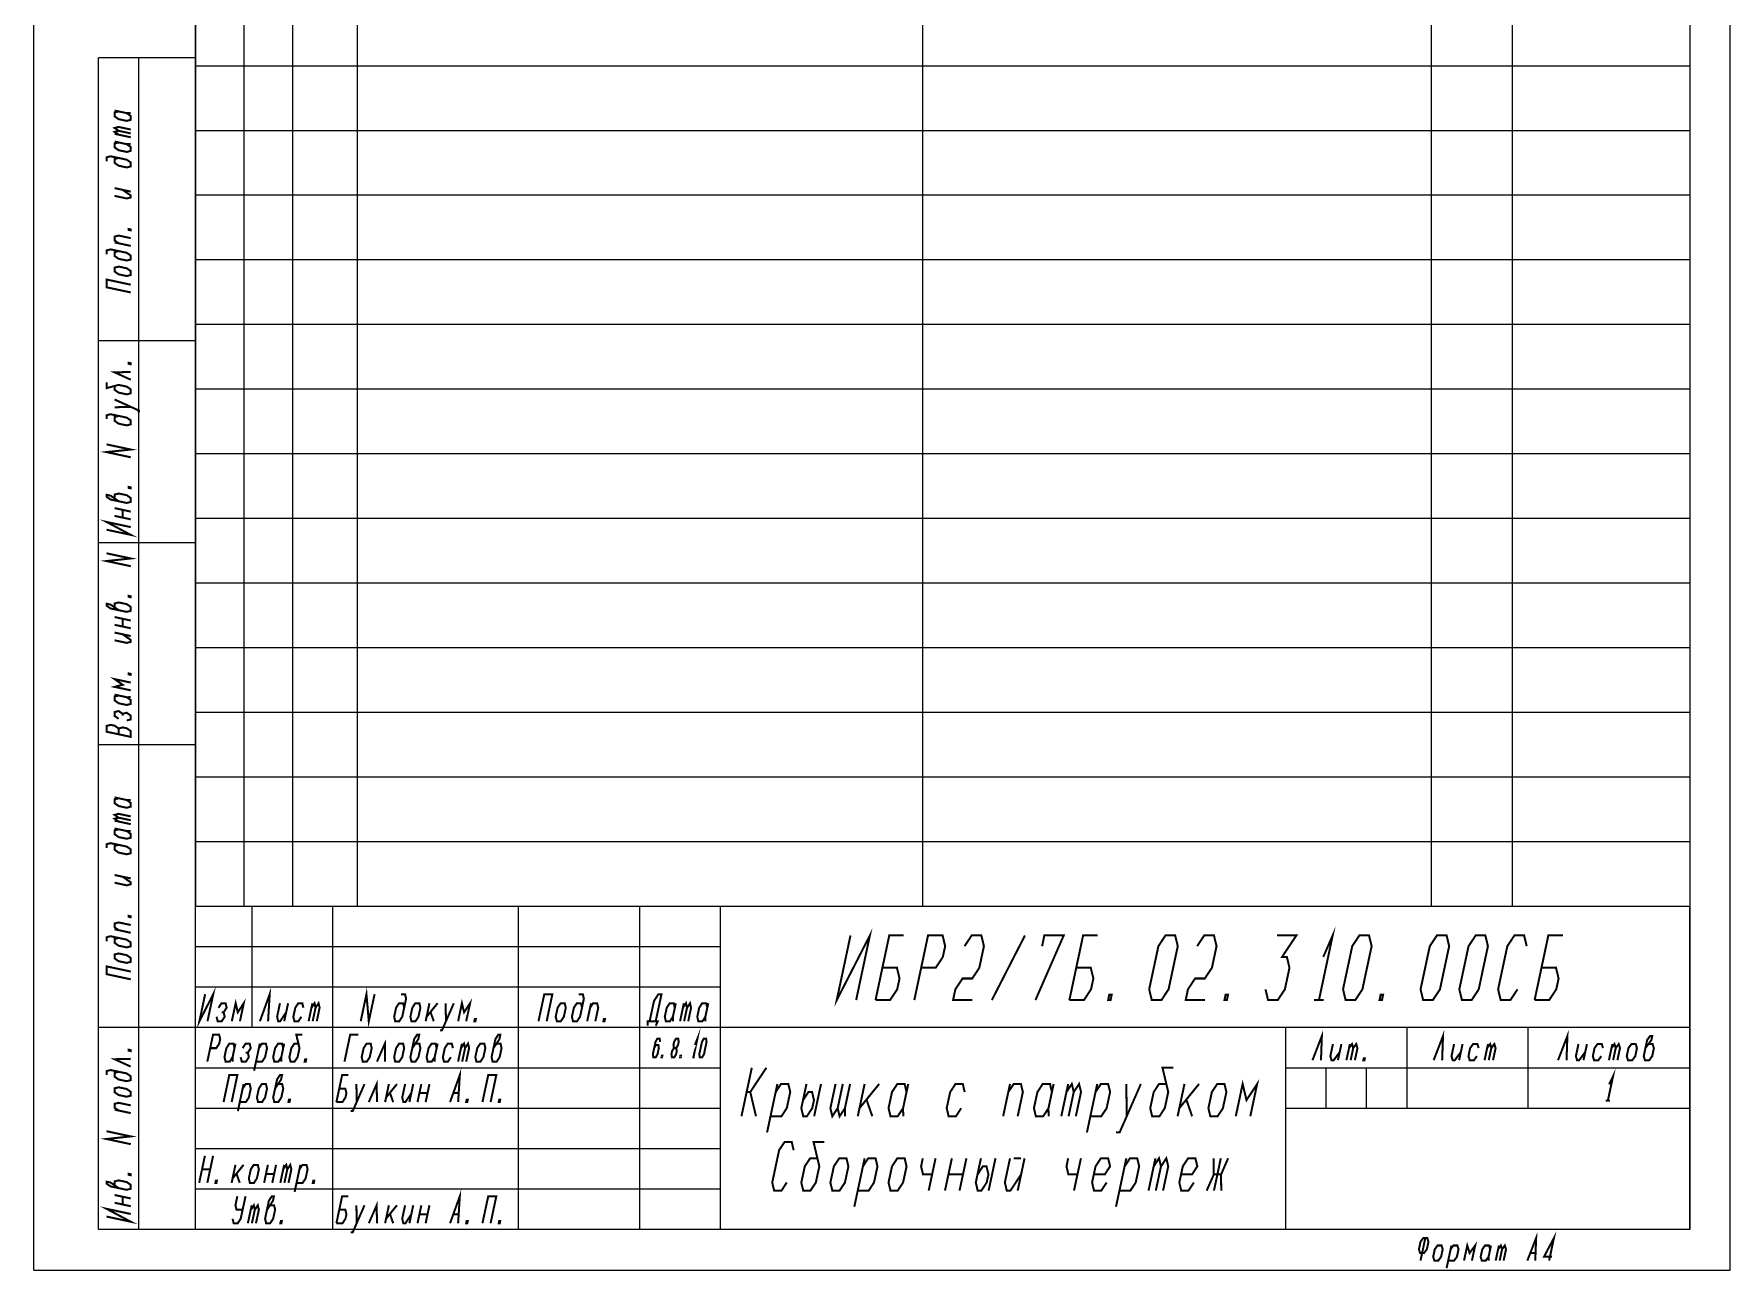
# Model space of a CAD drawing. Header units: millimetres. Extents: x 0 to 210, y 0 to 297.
# Drawn here: x 0 to 210, y 0 to 153 of the extents above; entities that cross this region are included whole.
import ezdxf

# ---------------------------------------------------------------- set-up
doc = ezdxf.new("R2010")
doc.units = ezdxf.units.MM
doc.header["$LTSCALE"] = 19.36
doc.layers.get('0').update_dxf_attribs({"linetype": 'CONTINUOUS'})

msp = doc.modelspace()

# ---------------------------------------------------------------- linework, layer by layer
at = {"color": 7, "linetype": 'CONTINUOUS'}
for p, q in [((0, 0), (0, 297)), ((210, 0), (210, 297)), ((20, 5), (20, 292)), ((205, 292), (205, 5)), ((20, 277), (20, 45)), ((26, 277), (26, 45)), ((32, 277), (32, 45)), ((40, 277), (40, 45)), ((110, 277), (110, 45)), ((173, 277), (173, 45)), ((183, 277), (183, 45)), ((205, 277), (205, 45)), ((20, 150), (8, 150)), ((8, 5), (8, 150)), ((13, 5), (13, 150)), ((20, 5), (20, 150)), ((205, 149), (20, 149)), ((205, 141), (20, 141)), ((205, 133), (20, 133)), ((205, 125), (20, 125)), ((205, 117), (20, 117)), ((20, 115), (8, 115)), ((205, 109), (20, 109)), ((205, 101), (20, 101)), ((205, 93), (20, 93)), ((20, 90), (8, 90)), ((205, 85), (20, 85)), ((205, 77), (20, 77)), ((205, 69), (20, 69)), ((20, 65), (8, 65)), ((205, 61), (20, 61)), ((205, 53), (20, 53)), ((205, 45), (20, 45)), ((20, 5), (20, 45)), ((205, 45), (20, 45)), ((27, 30), (27, 45)), ((37, 5), (37, 45)), ((60, 5), (60, 45)), ((75, 5), (75, 45)), ((85, 5), (85, 45)), ((205, 5), (205, 45)), ((85, 40), (20, 40)), ((85, 35), (20, 35)), ((20, 30), (8, 30)), ((205, 30), (20, 30)), ((155, 5), (155, 30)), ((170, 20), (170, 30)), ((185, 20), (185, 30)), ((85, 25), (20, 25)), ((205, 25), (155, 25)), ((160, 20), (160, 25)), ((165, 20), (165, 25)), ((85, 20), (20, 20)), ((205, 20), (155, 20)), ((85, 15), (20, 15)), ((85, 10), (20, 10)), ((20, 5), (8, 5)), ((205, 5), (20, 5)), ((0, 0), (210, 0))]:
    msp.add_line(p, q, dxfattribs=at)
at = {"color": 2, "linetype": 'CONTINUOUS', "const_width": 0.25}
for points in [[(9.99, 143.49), (11.49, 143.17), (11.99, 143.18)], [(10.49, 143.38), (9.99, 143.25), (9.99, 142.77), (10.49, 142.42), (11.49, 142.21), (11.99, 142.34), (11.99, 142.82), (11.49, 143.17)], [(10.49, 140.98), (9.99, 141.33), (10.49, 141.46), (11.99, 141.14)], [(10.49, 140.5), (9.99, 140.85), (10.49, 140.98), (11.99, 140.66)], [(11.99, 140.18), (9.99, 140.61)], [(9.99, 139.65), (11.49, 139.33), (11.99, 139.34)], [(10.49, 139.54), (9.99, 139.41), (9.99, 138.93), (10.49, 138.58), (11.49, 138.37), (11.99, 138.5), (11.99, 138.98), (11.49, 139.33)], [(10.49, 137.62), (9.99, 137.49), (9.99, 137.01), (10.49, 136.66), (11.49, 136.45), (11.99, 136.58), (11.99, 137.06), (11.49, 137.41), (9.49, 137.83), (8.99, 137.7), (8.99, 137.22)], [(9.99, 133.89), (11.99, 133.46)], [(9.99, 132.93), (11.49, 132.61), (11.99, 132.74), (11.99, 132.98), (10.99, 133.67)], [(10.49, 127.06), (9.99, 127.41), (9.99, 127.89), (10.49, 128.02), (11.99, 127.7)], [(11.99, 128.78), (11.99, 128.66), (11.74, 128.71), (11.74, 128.83), (11.99, 128.78)], [(10.49, 126.1), (9.99, 125.97), (9.99, 125.49), (10.49, 125.14), (11.49, 124.93), (11.99, 125.06), (11.99, 125.54), (11.49, 125.89), (9.49, 126.31), (8.99, 126.18), (8.99, 125.7)], [(11.99, 126.74), (9.99, 127.17)], [(11.49, 123.01), (11.99, 123.14), (11.99, 123.62), (11.49, 123.97), (10.49, 124.18), (9.99, 124.05), (9.99, 123.57), (10.49, 123.22), (11.49, 123.01)], [(11.99, 120.98), (8.99, 121.62), (8.99, 122.58), (11.99, 121.94)], [(11.99, 112.22), (11.99, 112.1), (11.74, 112.15), (11.74, 112.27), (11.99, 112.22)], [(9.99, 109.41), (9.99, 108.93), (10.49, 108.58), (11.49, 108.37), (11.99, 108.5), (11.99, 108.98), (11.49, 109.33), (10.49, 109.54), (8.99, 109.14), (8.99, 109.86)], [(11.99, 110.18), (9.99, 111.09), (11.99, 111.14)], [(12.99, 106.13), (12.99, 106.37), (9.99, 107.73)], [(10.49, 105.7), (9.99, 105.57), (9.99, 105.09), (10.49, 104.74), (11.49, 104.53), (11.99, 104.66), (11.99, 105.14), (11.49, 105.49), (9.49, 105.91), (8.99, 105.78), (8.99, 105.3)], [(9.99, 106.77), (11.99, 106.82)], [(11.99, 100.58), (8.99, 101.22), (11.99, 101.54), (8.99, 102.18)], [(11.99, 96.86), (11.99, 96.74), (11.74, 96.79), (11.74, 96.91), (11.99, 96.86)], [(10.49, 95.14), (9.49, 95.83), (8.99, 95.94), (8.99, 95.7), (9.49, 95.35), (11.49, 94.93), (11.99, 95.06), (11.99, 95.54), (11.49, 95.89), (10.49, 96.1), (9.99, 95.97), (9.99, 95.49)], [(8.99, 91.62), (11.99, 90.98), (8.99, 92.58), (11.99, 91.94)], [(9.99, 94.29), (11.99, 93.86)], [(11.99, 92.9), (9.99, 93.33)], [(10.99, 93.11), (10.99, 94.07)], [(11.99, 87.1), (8.99, 87.74), (11.99, 88.06), (8.99, 88.7)], [(10.49, 81.66), (9.49, 82.35), (8.99, 82.46), (8.99, 82.22), (9.49, 81.87), (11.49, 81.45), (11.99, 81.58), (11.99, 82.06), (11.49, 82.41), (10.49, 82.62), (9.99, 82.49), (9.99, 82.01)], [(11.99, 83.38), (11.99, 83.26), (11.74, 83.31), (11.74, 83.43), (11.99, 83.38)], [(9.99, 80.81), (11.99, 80.38)], [(11.99, 79.42), (9.99, 79.85)], [(10.99, 79.63), (10.99, 80.59)], [(9.99, 78.89), (11.99, 78.46)], [(9.99, 77.93), (11.49, 77.61), (11.99, 77.74), (11.99, 77.98), (10.99, 78.67)], [(11.99, 73.78), (11.99, 73.66), (11.74, 73.71), (11.74, 73.83), (11.99, 73.78)], [(11.99, 71.74), (9.99, 72.17), (10.99, 72.43), (9.99, 73.13), (11.99, 72.7)], [(9.99, 71.21), (11.49, 70.89), (11.99, 70.9)], [(10.49, 71.1), (9.99, 70.97), (9.99, 70.49), (10.49, 70.14), (11.49, 69.93), (11.99, 70.06), (11.99, 70.54), (11.49, 70.89)], [(11.49, 68.01), (11.99, 68.14), (11.99, 68.62), (11.49, 68.97), (10.99, 68.83), (10.49, 69.18), (9.99, 69.05), (9.99, 68.57), (10.49, 68.22)], [(11.99, 65.98), (11.99, 66.7), (11.49, 67.05), (10.99, 67.15), (10.49, 67.02), (9.99, 67.37), (9.49, 67.47), (8.99, 67.34), (8.99, 66.62), (11.99, 65.98)], [(10.99, 68.59), (10.99, 68.83)], [(10.49, 66.3), (10.49, 67.02)], [(9.99, 58.49), (11.49, 58.17), (11.99, 58.18)], [(10.49, 58.38), (9.99, 58.25), (9.99, 57.77), (10.49, 57.42), (11.49, 57.21), (11.99, 57.34), (11.99, 57.82), (11.49, 58.17)], [(10.49, 55.98), (9.99, 56.33), (10.49, 56.46), (11.99, 56.14)], [(10.49, 55.5), (9.99, 55.85), (10.49, 55.98), (11.99, 55.66)], [(11.99, 55.18), (9.99, 55.61)], [(9.99, 54.65), (11.49, 54.33), (11.99, 54.34)], [(10.49, 54.54), (9.99, 54.41), (9.99, 53.93), (10.49, 53.58), (11.49, 53.37), (11.99, 53.5), (11.99, 53.98), (11.49, 54.33)], [(10.49, 52.62), (9.99, 52.49), (9.99, 52.01), (10.49, 51.66), (11.49, 51.45), (11.99, 51.58), (11.99, 52.06), (11.49, 52.41), (9.49, 52.83), (8.99, 52.7), (8.99, 52.22)], [(9.99, 48.89), (11.99, 48.46)], [(9.99, 47.93), (11.49, 47.61), (11.99, 47.74), (11.99, 47.98), (10.99, 48.67)], [(10.49, 42.06), (9.99, 42.41), (9.99, 42.89), (10.49, 43.02), (11.99, 42.7)], [(11.99, 41.74), (9.99, 42.17)], [(11.99, 43.78), (11.99, 43.66), (11.74, 43.71), (11.74, 43.83), (11.99, 43.78)], [(101.1, 41.41), (99.4, 33.41), (103.5, 41.41), (101.8, 33.41)], [(159.63, 38.74), (160.8, 41.41), (159.1, 33.41)], [(10.49, 41.1), (9.99, 40.97), (9.99, 40.49), (10.49, 40.14), (11.49, 39.93), (11.99, 40.06), (11.99, 40.54), (11.49, 40.89), (9.49, 41.31), (8.99, 41.18), (8.99, 40.7)], [(104.2, 33.41), (105.9, 41.41), (107.7, 41.41)], [(109, 33.41), (110.7, 41.41), (112.5, 41.41), (112.82, 40.08), (112.53, 38.74), (111.65, 37.41), (109.85, 37.41)], [(115.22, 40.08), (116.1, 41.41), (117.3, 41.41), (117.62, 40.08), (117.05, 37.41), (116.17, 36.08), (114.97, 36.08), (114.08, 34.74), (113.8, 33.41), (116.2, 33.41)], [(118.6, 33.41), (122.7, 41.41)], [(124, 33.41), (127.5, 41.41), (125.1, 41.41), (124.82, 40.08)], [(128.2, 33.41), (129.9, 41.41), (131.7, 41.41)], [(138.4, 33.41), (138.08, 34.74), (139.22, 40.08), (140.1, 41.41), (141.3, 41.41), (141.62, 40.08), (140.48, 34.74), (139.6, 33.41), (138.4, 33.41)], [(144.02, 40.08), (144.9, 41.41), (146.1, 41.41), (146.42, 40.08), (145.85, 37.41), (144.97, 36.08), (143.77, 36.08), (142.88, 34.74), (142.6, 33.41), (145, 33.41)], [(153.9, 41.41), (156.3, 41.41), (154.53, 38.74), (155.13, 38.74), (155.45, 37.41), (154.88, 34.74), (154, 33.41), (152.8, 33.41), (152.48, 34.74)], [(162.4, 33.41), (162.08, 34.74), (163.22, 40.08), (164.1, 41.41), (165.3, 41.41), (165.62, 40.08), (164.48, 34.74), (163.6, 33.41), (162.4, 33.41)], [(172, 33.41), (171.68, 34.74), (172.82, 40.08), (173.7, 41.41), (174.9, 41.41), (175.22, 40.08), (174.08, 34.74), (173.2, 33.41), (172, 33.41)], [(176.8, 33.41), (176.48, 34.74), (177.62, 40.08), (178.5, 41.41), (179.7, 41.41), (180.02, 40.08), (178.88, 34.74), (178, 33.41), (176.8, 33.41)], [(184.82, 40.08), (184.5, 41.41), (183.3, 41.41), (182.42, 40.08), (181.28, 34.74), (181.6, 33.41), (182.8, 33.41), (183.68, 34.74)], [(185.8, 33.41), (187.5, 41.41), (189.3, 41.41)], [(11.49, 38.01), (11.99, 38.14), (11.99, 38.62), (11.49, 38.97), (10.49, 39.18), (9.99, 39.05), (9.99, 38.57), (10.49, 38.22), (11.49, 38.01)], [(11.99, 35.98), (8.99, 36.62), (8.99, 37.58), (11.99, 36.94)], [(104.2, 33.41), (106, 33.41), (106.88, 34.74), (107.17, 36.08), (106.85, 37.41), (105.05, 37.41)], [(128.2, 33.41), (130, 33.41), (130.88, 34.74), (131.17, 36.08), (130.85, 37.41), (129.05, 37.41)], [(185.8, 33.41), (187.6, 33.41), (188.48, 34.74), (188.77, 36.08), (188.45, 37.41), (186.65, 37.41)], [(21.2, 34.14), (20.49, 30.79), (22.2, 34.14), (21.49, 30.79)], [(24.5, 30.79), (24.98, 33.02), (25.24, 31.9), (25.98, 33.02), (25.51, 30.79)], [(27.98, 30.79), (29.19, 34.14), (28.99, 30.79)], [(40.46, 30.79), (41.17, 34.14), (41.46, 30.79), (42.18, 34.14)], [(45.84, 32.46), (45.71, 33.02), (45.21, 33.02), (44.84, 32.46), (44.6, 31.35), (44.73, 30.79), (45.23, 30.79), (45.6, 31.35), (46.08, 33.58), (45.95, 34.14), (45.44, 34.14)], [(52.52, 30.79), (52.99, 33.02), (53.26, 31.9), (54, 33.02), (53.52, 30.79)], [(62.47, 30.79), (63.19, 34.14), (64.19, 34.14), (63.48, 30.79)], [(67.86, 32.46), (67.72, 33.02), (67.22, 33.02), (66.85, 32.46), (66.61, 31.35), (66.75, 30.79), (67.25, 30.79), (67.62, 31.35), (68.09, 33.58), (67.96, 34.14), (67.46, 34.14)], [(76.23, 30.79), (76.77, 33.3), (77.32, 34.14), (77.7, 34.14), (76.98, 30.79)], [(133.3, 33.41), (133, 33.41), (133.14, 34.08), (133.44, 34.08), (133.3, 33.41)], [(147.7, 33.41), (147.4, 33.41), (147.54, 34.08), (147.84, 34.08), (147.7, 33.41)], [(166.9, 33.41), (166.6, 33.41), (166.74, 34.08), (167.04, 34.08), (166.9, 33.41)], [(22.61, 31.35), (22.75, 30.79), (23.25, 30.79), (23.62, 31.35), (23.49, 31.9), (23.86, 32.46), (23.72, 33.02), (23.22, 33.02), (22.85, 32.46)], [(23.23, 31.9), (23.49, 31.9)], [(30.46, 33.02), (30.11, 31.35), (30.24, 30.79), (30.49, 30.79), (31.23, 31.9)], [(31.47, 33.02), (30.99, 30.79)], [(33.36, 32.46), (33.23, 33.02), (32.73, 33.02), (32.36, 32.46), (32.12, 31.35), (32.25, 30.79), (32.75, 30.79), (33.12, 31.35)], [(34.01, 30.79), (34.48, 33.02)], [(34.37, 32.46), (34.74, 33.02), (34.87, 32.46), (34.51, 30.79)], [(34.87, 32.46), (35.24, 33.02), (35.37, 32.46), (35.02, 30.79)], [(46.61, 31.35), (46.74, 30.79), (47.24, 30.79), (47.61, 31.35), (47.85, 32.46), (47.72, 33.02), (47.22, 33.02), (46.85, 32.46), (46.61, 31.35)], [(48.97, 33.02), (48.5, 30.79)], [(48.62, 31.35), (49.98, 33.02)], [(49.11, 31.9), (49.51, 30.79)], [(50.27, 29.67), (50.52, 29.67), (51.99, 33.02)], [(50.98, 33.02), (51.01, 30.79)], [(64.6, 31.35), (64.74, 30.79), (65.24, 30.79), (65.61, 31.35), (65.85, 32.46), (65.71, 33.02), (65.21, 33.02), (64.84, 32.46), (64.6, 31.35)], [(68.5, 30.79), (68.98, 33.02)], [(68.86, 32.46), (69.23, 33.02), (69.73, 33.02), (69.87, 32.46), (69.51, 30.79)], [(79.35, 32.46), (79.22, 33.02), (78.72, 33.02), (78.35, 32.46), (78.11, 31.35), (78.24, 30.79), (78.74, 30.79), (79.11, 31.35)], [(79.47, 33.02), (79.11, 31.35), (79.12, 30.79)], [(80, 30.79), (80.47, 33.02)], [(80.36, 32.46), (80.73, 33.02), (80.86, 32.46), (80.5, 30.79)], [(80.86, 32.46), (81.23, 33.02), (81.36, 32.46), (81.01, 30.79)], [(83.37, 32.46), (83.24, 33.02), (82.74, 33.02), (82.37, 32.46), (82.13, 31.35), (82.26, 30.79), (82.76, 30.79), (83.13, 31.35)], [(83.49, 33.02), (83.13, 31.35), (83.14, 30.79)], [(158.5, 33.41), (159.7, 33.41)], [(54.66, 30.79), (54.53, 30.79), (54.59, 31.07), (54.71, 31.07), (54.66, 30.79)], [(70.64, 30.79), (70.52, 30.79), (70.57, 31.07), (70.7, 31.07), (70.64, 30.79)], [(75.99, 30.23), (75.98, 30.79), (77.24, 30.79), (76.99, 30.23)], [(81.84, 27.86), (82.14, 28.62), (81.65, 26.32)], [(158.3, 25.97), (159.46, 28.97), (159.35, 25.97)], [(173.3, 25.97), (174.46, 28.97), (174.35, 25.97)], [(188.7, 25.97), (189.86, 28.97), (189.75, 25.97)], [(11.99, 27.22), (11.99, 27.1), (11.74, 27.15), (11.74, 27.27), (11.99, 27.22)], [(21.47, 25.79), (22.18, 29.14), (22.93, 29.14), (23.06, 28.58), (22.94, 28.02), (22.57, 27.46), (21.82, 27.46)], [(24.84, 27.46), (24.7, 28.02), (24.2, 28.02), (23.83, 27.46), (23.59, 26.35), (23.73, 25.79), (24.23, 25.79), (24.6, 26.35)], [(24.95, 28.02), (24.6, 26.35), (24.61, 25.79)], [(25.6, 26.35), (25.74, 25.79), (26.24, 25.79), (26.61, 26.35), (26.48, 26.9), (26.85, 27.46), (26.71, 28.02), (26.21, 28.02), (25.84, 27.46)], [(27.26, 24.67), (27.97, 28.02)], [(27.49, 25.79), (28.25, 25.79), (28.62, 26.35), (28.86, 27.46), (28.72, 28.02), (28.22, 28.02), (27.85, 27.46)], [(30.87, 27.46), (30.73, 28.02), (30.23, 28.02), (29.86, 27.46), (29.62, 26.35), (29.76, 25.79), (30.26, 25.79), (30.63, 26.35)], [(30.98, 28.02), (30.63, 26.35), (30.64, 25.79)], [(32.74, 28.02), (32.24, 28.02), (31.87, 27.46), (31.63, 26.35), (31.77, 25.79), (32.27, 25.79), (32.64, 26.35), (32.88, 27.46), (32.48, 29.14), (33.23, 29.14)], [(38.45, 25.79), (39.16, 29.14), (40.17, 29.14)], [(40.58, 26.35), (40.71, 25.79), (41.21, 25.79), (41.58, 26.35), (41.82, 27.46), (41.69, 28.02), (41.19, 28.02), (40.82, 27.46), (40.58, 26.35)], [(42.47, 25.79), (43.45, 28.02), (43.48, 25.79)], [(44.6, 26.35), (44.73, 25.79), (45.23, 25.79), (45.6, 26.35), (45.84, 27.46), (45.71, 28.02), (45.21, 28.02), (44.84, 27.46), (44.6, 26.35)], [(46.85, 27.46), (47.59, 28.58), (47.7, 29.14), (47.45, 29.14), (47.08, 28.58), (46.61, 26.35), (46.74, 25.79), (47.24, 25.79), (47.61, 26.35), (47.85, 27.46), (47.72, 28.02), (47.22, 28.02)], [(49.86, 27.46), (49.73, 28.02), (49.23, 28.02), (48.86, 27.46), (48.62, 26.35), (48.75, 25.79), (49.25, 25.79), (49.62, 26.35)], [(49.98, 28.02), (49.62, 26.35), (49.63, 25.79)], [(51.87, 27.46), (51.74, 28.02), (51.24, 28.02), (50.87, 27.46), (50.63, 26.35), (50.76, 25.79), (51.26, 25.79), (51.63, 26.35)], [(52.52, 25.79), (52.99, 28.02)], [(52.88, 27.46), (53.25, 28.02), (53.38, 27.46), (53.02, 25.79)], [(53.38, 27.46), (53.75, 28.02), (53.88, 27.46), (53.52, 25.79)], [(54.65, 26.35), (54.78, 25.79), (55.28, 25.79), (55.65, 26.35), (55.89, 27.46), (55.76, 28.02), (55.26, 28.02), (54.89, 27.46), (54.65, 26.35)], [(56.9, 27.46), (57.64, 28.58), (57.75, 29.14), (57.5, 29.14), (57.13, 28.58), (56.66, 26.35), (56.79, 25.79), (57.29, 25.79), (57.66, 26.35), (57.9, 27.46), (57.77, 28.02), (57.27, 28.02)], [(77.53, 28.24), (77.47, 28.62), (77.18, 28.62), (76.96, 28.24), (76.63, 26.71), (76.69, 26.32), (76.98, 26.32), (77.21, 26.71), (77.37, 27.47), (77.31, 27.86), (77.02, 27.86), (76.79, 27.47)], [(78.99, 26.32), (79.28, 26.32), (79.51, 26.71), (79.59, 27.09), (79.53, 27.47), (79.24, 27.47), (79.01, 27.09), (78.93, 26.71), (78.99, 26.32)], [(79.53, 27.47), (79.75, 27.86), (79.83, 28.24), (79.77, 28.62), (79.48, 28.62), (79.26, 28.24), (79.18, 27.86), (79.24, 27.47)], [(82.44, 26.32), (82.38, 26.71), (82.71, 28.24), (82.93, 28.62), (83.22, 28.62), (83.28, 28.24), (82.96, 26.71), (82.73, 26.32), (82.44, 26.32)], [(160.83, 27.97), (160.51, 26.47), (160.66, 25.97), (160.93, 25.97), (161.66, 26.97)], [(161.88, 27.97), (161.45, 25.97)], [(162.5, 25.97), (162.93, 27.97)], [(162.82, 27.47), (163.19, 27.97), (163.34, 27.47), (163.03, 25.97)], [(163.34, 27.47), (163.71, 27.97), (163.87, 27.47), (163.55, 25.97)], [(175.83, 27.97), (175.51, 26.47), (175.66, 25.97), (175.92, 25.97), (176.66, 26.97)], [(176.88, 27.97), (176.45, 25.97)], [(178.87, 27.47), (178.71, 27.97), (178.19, 27.97), (177.82, 27.47), (177.61, 26.47), (177.76, 25.97), (178.29, 25.97), (178.66, 26.47)], [(179.6, 25.97), (180.03, 27.97)], [(179.92, 27.47), (180.29, 27.97), (180.44, 27.47), (180.12, 25.97)], [(180.44, 27.47), (180.81, 27.97), (180.97, 27.47), (180.65, 25.97)], [(191.23, 27.97), (190.91, 26.47), (191.06, 25.97), (191.32, 25.97), (192.06, 26.97)], [(192.28, 27.97), (191.85, 25.97)], [(194.27, 27.47), (194.11, 27.97), (193.59, 27.97), (193.22, 27.47), (193.01, 26.47), (193.16, 25.97), (193.69, 25.97), (194.06, 26.47)], [(195, 25.97), (195.43, 27.97)], [(195.32, 27.47), (195.69, 27.97), (195.84, 27.47), (195.52, 25.97)], [(195.84, 27.47), (196.21, 27.97), (196.37, 27.47), (196.05, 25.97)], [(197.21, 26.47), (197.36, 25.97), (197.89, 25.97), (198.26, 26.47), (198.47, 27.47), (198.31, 27.97), (197.79, 27.97), (197.42, 27.47), (197.21, 26.47)], [(199.52, 27.47), (200.26, 28.47), (200.36, 28.97), (200.1, 28.97), (199.73, 28.47), (199.31, 26.47), (199.46, 25.97), (199.99, 25.97), (200.36, 26.47), (200.57, 27.47), (200.41, 27.97), (199.89, 27.97)], [(11.99, 25.18), (9.99, 26.09), (11.99, 26.14)], [(26.22, 26.9), (26.48, 26.9)], [(33.65, 25.79), (33.52, 25.79), (33.58, 26.07), (33.71, 26.07), (33.65, 25.79)], [(77.77, 26.32), (77.7, 26.32), (77.74, 26.52), (77.81, 26.52), (77.77, 26.32)], [(80.07, 26.32), (80, 26.32), (80.04, 26.52), (80.11, 26.52), (80.07, 26.32)], [(81.51, 26.32), (81.8, 26.32)], [(164.73, 25.97), (164.6, 25.97), (164.65, 26.22), (164.78, 26.22), (164.73, 25.97)], [(10.49, 24.54), (9.99, 24.41), (9.99, 23.93), (10.49, 23.58), (11.49, 23.37), (11.99, 23.5), (11.99, 23.98), (11.49, 24.33), (9.49, 24.75), (8.99, 24.62), (8.99, 24.14)], [(23.48, 20.79), (24.19, 24.14), (25.19, 24.14), (24.48, 20.79)], [(25.25, 19.67), (25.96, 23.02)], [(25.48, 20.79), (26.24, 20.79), (26.61, 21.35), (26.85, 22.46), (26.71, 23.02), (26.21, 23.02), (25.84, 22.46)], [(27.61, 21.35), (27.75, 20.79), (28.25, 20.79), (28.62, 21.35), (28.86, 22.46), (28.72, 23.02), (28.22, 23.02), (27.85, 22.46), (27.61, 21.35)], [(29.86, 22.46), (30.6, 23.58), (30.72, 24.14), (30.47, 24.14), (30.1, 23.58), (29.62, 21.35), (29.76, 20.79), (30.26, 20.79), (30.63, 21.35), (30.87, 22.46), (30.73, 23.02), (30.23, 23.02)], [(37.45, 20.79), (38.16, 24.14), (38.91, 24.14)], [(39.22, 19.67), (39.47, 19.67), (40.93, 23.02)], [(39.93, 23.02), (39.96, 20.79)], [(41.46, 20.79), (42.44, 23.02), (42.47, 20.79)], [(43.95, 23.02), (43.48, 20.79)], [(43.59, 21.35), (44.95, 23.02)], [(45.96, 23.02), (45.6, 21.35), (45.74, 20.79), (45.99, 20.79), (46.73, 21.9)], [(46.96, 23.02), (46.49, 20.79)], [(47.49, 20.79), (47.97, 23.02)], [(48.97, 23.02), (48.5, 20.79)], [(51.52, 20.79), (52.73, 24.14), (52.52, 20.79)], [(55.53, 20.79), (56.25, 24.14), (57.25, 24.14), (56.54, 20.79)], [(87.6, 19.03), (88.88, 25.03)], [(88.24, 22.03), (88.69, 22.03), (90.68, 25.03)], [(90.77, 17.03), (92.05, 23.03)], [(91.2, 19.03), (92.55, 19.03), (93.21, 20.03), (93.64, 22.03), (93.4, 23.03), (92.5, 23.03), (91.84, 22.03)], [(95.65, 23.03), (95.01, 20.03), (95.25, 19.03), (95.7, 19.03), (96.36, 20.03), (96.58, 21.03), (96.34, 22.03), (95.89, 22.03), (95.23, 21.03)], [(97.45, 23.03), (96.6, 19.03)], [(99.25, 23.03), (98.61, 20.03), (98.85, 19.03), (99.51, 20.03), (99.75, 19.03), (100.41, 20.03), (101.05, 23.03)], [(100.15, 23.03), (99.51, 20.03)], [(102.85, 23.03), (102, 19.03)], [(102.21, 20.03), (104.65, 23.03)], [(108.04, 22.03), (107.8, 23.03), (106.9, 23.03), (106.24, 22.03), (105.81, 20.03), (106.05, 19.03), (106.95, 19.03), (107.61, 20.03)], [(108.25, 23.03), (107.61, 20.03), (107.63, 19.03)], [(115.24, 22.03), (115, 23.03), (114.1, 23.03), (113.44, 22.03), (113.01, 20.03), (113.25, 19.03), (114.15, 19.03), (114.81, 20.03)], [(120, 19.03), (120.85, 23.03)], [(120.64, 22.03), (121.3, 23.03), (122.2, 23.03), (122.44, 22.03), (121.8, 19.03)], [(126.04, 22.03), (125.8, 23.03), (124.9, 23.03), (124.24, 22.03), (123.81, 20.03), (124.05, 19.03), (124.95, 19.03), (125.61, 20.03)], [(126.25, 23.03), (125.61, 20.03), (125.62, 19.03)], [(127.2, 19.03), (128.05, 23.03)], [(127.84, 22.03), (128.5, 23.03), (128.74, 22.03), (128.1, 19.03)], [(128.74, 22.03), (129.4, 23.03), (129.64, 22.03), (129, 19.03)], [(130.37, 17.03), (131.65, 23.03)], [(130.8, 19.03), (132.15, 19.03), (132.81, 20.03), (133.24, 22.03), (133, 23.03), (132.1, 23.03), (131.44, 22.03)], [(133.97, 17.03), (134.42, 17.03), (137.05, 23.03)], [(135.25, 23.03), (135.3, 19.03)], [(140.2, 23.03), (139.3, 23.03), (138.64, 22.03), (138.21, 20.03), (138.45, 19.03), (139.35, 19.03), (140.01, 20.03), (140.44, 22.03), (139.73, 25.03), (141.08, 25.03)], [(142.45, 23.03), (141.6, 19.03)], [(141.81, 20.03), (144.25, 23.03)], [(145.41, 20.03), (145.65, 19.03), (146.55, 19.03), (147.21, 20.03), (147.64, 22.03), (147.4, 23.03), (146.5, 23.03), (145.84, 22.03), (145.41, 20.03)], [(148.8, 19.03), (149.65, 23.03), (150.13, 21.03), (151.45, 23.03), (150.6, 19.03)], [(195.03, 22.97), (195.51, 23.97), (194.87, 20.97)], [(11.49, 21.45), (11.99, 21.58), (11.99, 22.06), (11.49, 22.41), (10.49, 22.62), (9.99, 22.49), (9.99, 22.01), (10.49, 21.66), (11.49, 21.45)], [(31.64, 20.79), (31.52, 20.79), (31.57, 21.07), (31.7, 21.07), (31.64, 20.79)], [(37.45, 20.79), (38.2, 20.79), (38.57, 21.35), (38.69, 21.9), (38.55, 22.46), (37.8, 22.46)], [(44.09, 21.9), (44.48, 20.79)], [(47.73, 21.9), (48.74, 21.9)], [(52, 21.9), (52.51, 21.9)], [(53.65, 20.79), (53.52, 20.79), (53.58, 21.07), (53.71, 21.07), (53.65, 20.79)], [(57.67, 20.79), (57.55, 20.79), (57.6, 21.07), (57.73, 21.07), (57.67, 20.79)], [(89.4, 19.03), (88.69, 22.03)], [(103.1, 21.03), (103.8, 19.03)], [(142.7, 21.03), (143.4, 19.03)], [(194.61, 20.97), (195.13, 20.97)], [(10.49, 19.74), (9.99, 20.09), (9.99, 20.57), (10.49, 20.7), (11.99, 20.38)], [(11.99, 19.42), (9.99, 19.85)], [(100.41, 20.03), (100.42, 19.03)], [(11.99, 15.58), (8.99, 16.22), (11.99, 16.54), (8.99, 17.18)], [(94.06, 14.83), (93.83, 15.83), (92.93, 15.83), (92.26, 14.83), (91.41, 10.83), (91.65, 9.83), (92.55, 9.83), (93.21, 10.83)], [(97, 13.83), (96.1, 13.83), (95.44, 12.83), (95.01, 10.83), (95.25, 9.83), (96.15, 9.83), (96.81, 10.83), (97.24, 12.83), (96.53, 15.83), (97.88, 15.83)], [(20.46, 10.79), (21.17, 14.14)], [(22.18, 14.14), (21.47, 10.79)], [(24.95, 13.02), (24.48, 10.79)], [(24.6, 11.35), (25.96, 13.02)], [(26.61, 11.35), (26.74, 10.79), (27.24, 10.79), (27.61, 11.35), (27.85, 12.46), (27.72, 13.02), (27.22, 13.02), (26.85, 12.46), (26.61, 11.35)], [(28.5, 10.79), (28.97, 13.02)], [(29.98, 13.02), (29.51, 10.79)], [(30.51, 10.79), (30.98, 13.02)], [(30.87, 12.46), (31.24, 13.02), (31.37, 12.46), (31.01, 10.79)], [(31.37, 12.46), (31.74, 13.02), (31.87, 12.46), (31.52, 10.79)], [(32.28, 9.67), (32.99, 13.02)], [(32.52, 10.79), (33.27, 10.79), (33.64, 11.35), (33.88, 12.46), (33.75, 13.02), (33.25, 13.02), (32.88, 12.46)], [(98.61, 10.83), (98.85, 9.83), (99.75, 9.83), (100.41, 10.83), (100.84, 12.83), (100.6, 13.83), (99.7, 13.83), (99.04, 12.83), (98.61, 10.83)], [(101.57, 7.83), (102.85, 13.83)], [(102, 9.83), (103.35, 9.83), (104.01, 10.83), (104.44, 12.83), (104.2, 13.83), (103.3, 13.83), (102.64, 12.83)], [(105.81, 10.83), (106.05, 9.83), (106.95, 9.83), (107.61, 10.83), (108.04, 12.83), (107.8, 13.83), (106.9, 13.83), (106.24, 12.83), (105.81, 10.83)], [(110.05, 13.83), (109.84, 12.83), (110.08, 11.83), (111.2, 11.83)], [(111.63, 13.83), (110.78, 9.83)], [(112.8, 9.83), (113.65, 13.83)], [(115.45, 13.83), (114.6, 9.83)], [(117.25, 13.83), (116.61, 10.83), (116.85, 9.83), (117.3, 9.83), (117.96, 10.83), (118.18, 11.83), (117.94, 12.83), (117.49, 12.83), (116.83, 11.83)], [(119.05, 13.83), (118.2, 9.83)], [(120.85, 13.83), (120.21, 10.83), (120.45, 9.83), (120.9, 9.83), (122.23, 11.83)], [(121.3, 13.83), (122.2, 13.83)], [(122.65, 13.83), (121.8, 9.83)], [(128.05, 13.83), (127.84, 12.83), (128.08, 11.83), (129.2, 11.83)], [(129.63, 13.83), (128.77, 9.83)], [(131.23, 11.83), (132.58, 11.83), (133.24, 12.83), (133, 13.83), (132.1, 13.83), (131.44, 12.83), (131.01, 10.83), (131.25, 9.83), (132.15, 9.83), (132.81, 10.83)], [(133.97, 7.83), (135.25, 13.83)], [(134.4, 9.83), (135.75, 9.83), (136.41, 10.83), (136.84, 12.83), (136.6, 13.83), (135.7, 13.83), (135.04, 12.83)], [(138, 9.83), (138.85, 13.83)], [(138.64, 12.83), (139.3, 13.83), (139.54, 12.83), (138.9, 9.83)], [(139.54, 12.83), (140.2, 13.83), (140.44, 12.83), (139.8, 9.83)], [(142.03, 11.83), (143.38, 11.83), (144.04, 12.83), (143.8, 13.83), (142.9, 13.83), (142.24, 12.83), (141.81, 10.83), (142.05, 9.83), (142.95, 9.83), (143.61, 10.83)], [(145.2, 9.83), (146.08, 11.83), (146.05, 13.83)], [(146.95, 13.83), (146.1, 9.83)], [(147.85, 13.83), (146.98, 11.83), (147, 9.83)], [(10.49, 10.14), (9.49, 10.83), (8.99, 10.94), (8.99, 10.7), (9.49, 10.35), (11.49, 9.93), (11.99, 10.06), (11.99, 10.54), (11.49, 10.89), (10.49, 11.1), (9.99, 10.97), (9.99, 10.49)], [(11.99, 11.86), (11.99, 11.74), (11.74, 11.79), (11.74, 11.91), (11.99, 11.86)], [(20.82, 12.46), (21.82, 12.46)], [(22.6, 10.79), (22.47, 10.79), (22.53, 11.07), (22.65, 11.07), (22.6, 10.79)], [(25.09, 11.9), (25.48, 10.79)], [(28.74, 11.9), (29.74, 11.9)], [(34.66, 10.79), (34.53, 10.79), (34.59, 11.07), (34.71, 11.07), (34.66, 10.79)], [(113.23, 11.83), (115.03, 11.83)], [(146.08, 11.83), (146.98, 11.83)], [(9.99, 9.29), (11.99, 8.86)], [(11.99, 7.9), (9.99, 8.33)], [(10.99, 8.11), (10.99, 9.07)], [(24.6, 6.35), (24.73, 5.79), (25.23, 5.79), (25.6, 6.35), (26.2, 9.14)], [(25.19, 9.14), (24.95, 8.02), (25.09, 7.46), (25.84, 7.46)], [(28.86, 7.46), (29.6, 8.58), (29.71, 9.14), (29.46, 9.14), (29.09, 8.58), (28.62, 6.35), (28.75, 5.79), (29.25, 5.79), (29.62, 6.35), (29.86, 7.46), (29.73, 8.02), (29.23, 8.02)], [(37.45, 5.79), (38.16, 9.14), (38.91, 9.14)], [(41.46, 5.79), (42.44, 8.02), (42.47, 5.79)], [(51.52, 5.79), (52.73, 9.14), (52.52, 5.79)], [(55.53, 5.79), (56.25, 9.14), (57.25, 9.14), (56.54, 5.79)], [(8.99, 6.62), (11.99, 5.98), (8.99, 7.58), (11.99, 6.94)], [(26.49, 5.79), (26.96, 8.02)], [(26.85, 7.46), (27.22, 8.02), (27.35, 7.46), (26.99, 5.79)], [(27.35, 7.46), (27.72, 8.02), (27.85, 7.46), (27.49, 5.79)], [(37.45, 5.79), (38.2, 5.79), (38.57, 6.35), (38.69, 6.9), (38.55, 7.46), (37.8, 7.46)], [(39.22, 4.67), (39.47, 4.67), (40.93, 8.02)], [(39.93, 8.02), (39.96, 5.79)], [(43.95, 8.02), (43.48, 5.79)], [(43.59, 6.35), (44.95, 8.02)], [(44.09, 6.9), (44.48, 5.79)], [(45.96, 8.02), (45.6, 6.35), (45.74, 5.79), (45.99, 5.79), (46.73, 6.9)], [(46.96, 8.02), (46.49, 5.79)], [(47.49, 5.79), (47.97, 8.02)], [(47.73, 6.9), (48.74, 6.9)], [(48.97, 8.02), (48.5, 5.79)], [(52, 6.9), (52.51, 6.9)], [(30.64, 5.79), (30.51, 5.79), (30.57, 6.07), (30.69, 6.07), (30.64, 5.79)], [(53.65, 5.79), (53.52, 5.79), (53.58, 6.07), (53.71, 6.07), (53.65, 5.79)], [(57.67, 5.79), (57.55, 5.79), (57.6, 6.07), (57.73, 6.07), (57.67, 5.79)], [(184.9, 1.17), (185.99, 3.97), (185.88, 1.17)], [(187.6, 1.17), (188.19, 3.97), (186.96, 1.64), (187.94, 1.64)], [(172.27, 3.97), (172.02, 3.97), (171.68, 3.51), (171.48, 2.57), (171.62, 2.11), (172.11, 2.11), (172.46, 2.57), (172.66, 3.51), (172.51, 3.97), (172.27, 3.97), (171.67, 1.17)], [(173.24, 1.64), (173.39, 1.17), (173.87, 1.17), (174.22, 1.64), (174.42, 2.57), (174.27, 3.04), (173.78, 3.04), (173.44, 2.57), (173.24, 1.64)], [(174.9, 0.24), (175.5, 3.04)], [(175.1, 1.17), (175.83, 1.17), (176.18, 1.64), (176.38, 2.57), (176.23, 3.04), (175.74, 3.04), (175.4, 2.57)], [(177.06, 1.17), (177.46, 3.04), (177.75, 2.11), (178.44, 3.04), (178.04, 1.17)], [(180.3, 2.57), (180.15, 3.04), (179.66, 3.04), (179.32, 2.57), (179.12, 1.64), (179.26, 1.17), (179.75, 1.17), (180.1, 1.64)], [(180.4, 3.04), (180.1, 1.64), (180.12, 1.17)], [(180.98, 1.17), (181.38, 3.04)], [(181.28, 2.57), (181.62, 3.04), (181.77, 2.57), (181.47, 1.17)], [(181.77, 2.57), (182.11, 3.04), (182.26, 2.57), (181.96, 1.17)], [(185.34, 2.11), (185.83, 2.11)]]:
    msp.add_lwpolyline(points, dxfattribs=at)

doc.saveas('drawing.dxf')
